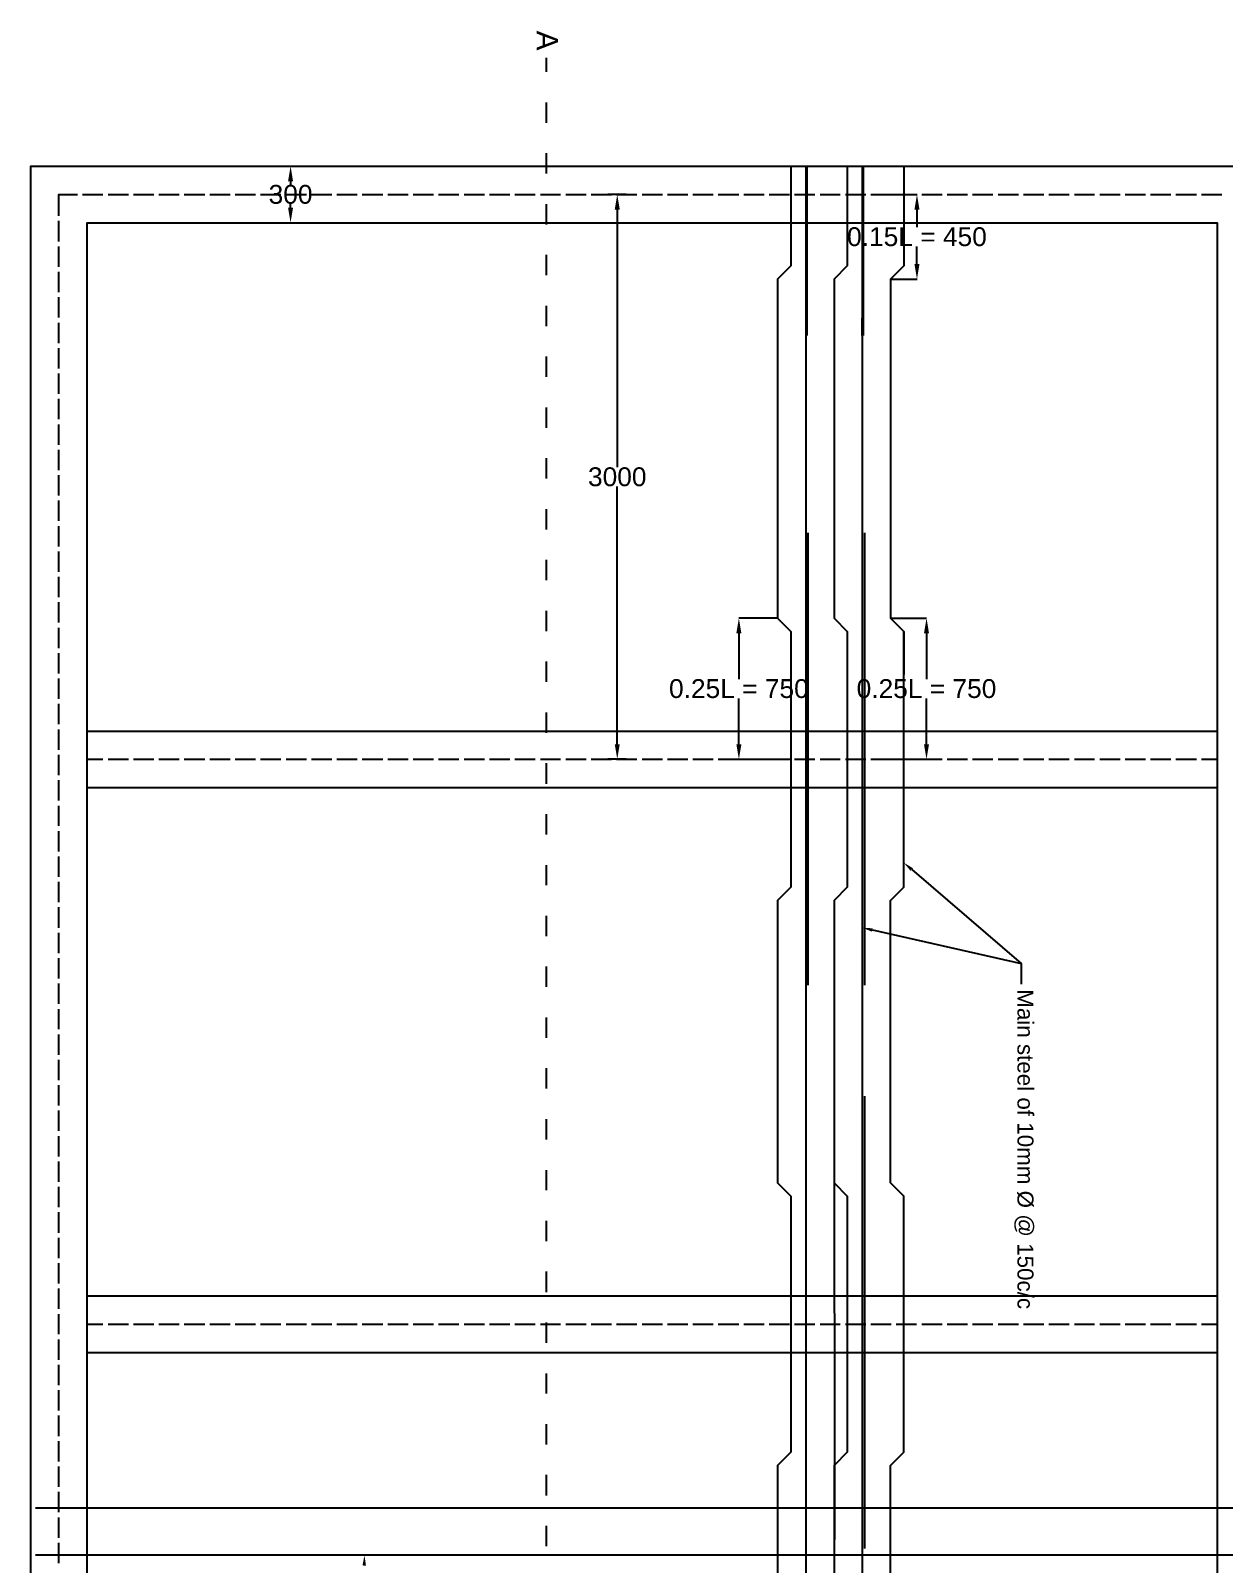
# Model space of a CAD drawing. Header units: inches. Extents: x 2473 to 12313, y 22527 to 36505.
# Drawn here: x 2473 to 8810, y 28360 to 36505 of the extents above; entities that cross this region are included whole.
import ezdxf

# ---------------------------------------------------------------- set-up
doc = ezdxf.new("R2010")
doc.units = ezdxf.units.IN
doc.header["$MEASUREMENT"] = 0
doc.layers.add('PDF_0', color=7, linetype='Continuous')
doc.layers.add('PDF_Text', color=7, linetype='Continuous')
doc.styles.add('PDF TimesNewRomanPSMT', font='arial.ttf')
doc.styles.get("Standard").update_dxf_attribs({"font": 'arial.ttf'})
doc.dimstyles.get("Standard").update_dxf_attribs({"dimtxt": 100, "dimasz": 80, "dimexe": 0.18, "dimexo": 0.0625, "dimgap": 0.09, "dimtad": 0, "dimtih": 1, "dimtoh": 1, "dimdec": 4, "dimzin": 0, "dimdsep": 46, "dimtxsty": 'Standard', "dimcen": 0.09, "dimadec": 0, "dimazin": 0, "dimtfac": 1, "dimtdec": 4, "dimtofl": 0, "dimtmove": 0, "dimatfit": 3, "dimfxl": 1, "dimtolj": 1, "dimtzin": 0, "dimarcsym": 0})

# ---------------------------------------------------------------- blocks, each defined once
blk = doc.blocks.new('*D13')
at = {"color": 0, "lineweight": -2, "transparency": 16777216}
for p, q in [((2772.8, 35785.2), (3852.9, 35785.2)), ((3852.7, 35705.2), (3852.7, 35686.5)), ((3852.7, 35565.4), (3852.7, 35584.1)), ((2772.8, 35485.4), (3852.9, 35485.4))]:
    blk.add_line(p, q, dxfattribs=at)
at = {"color": 0, "transparency": 16777216}
for points in [[(3839.3, 35705.2), (3866, 35705.2), (3852.7, 35785.2)], [(3839.3, 35565.4), (3866, 35565.4), (3852.7, 35485.4)]]:
    blk.add_solid(points, dxfattribs=at)
at = {"layer": 'Defpoints', "color": 0, "transparency": 16777216}
for p in [(2772.7, 35785.2), (3852.7, 35785.2), (2772.7, 35485.4)]:
    blk.add_point(p, dxfattribs=at)
at = {"color": 0, "transparency": 16777216, "insert": (3852.7, 35635.3), "char_height": 100, "attachment_point": 5}
blk.add_mtext('\\A1;300', dxfattribs=at)
blk = doc.blocks.new('*D14')
at = {"color": 0, "lineweight": -2, "transparency": 16777216}
for p, q in [((5587.1, 35635.3), (5587.2, 35635.3)), ((5587.1, 35555.3), (5587.1, 34186.7)), ((5587.1, 32715.7), (5587.1, 34084.3)), ((5587.1, 32635.7), (5587.2, 32635.7))]:
    blk.add_line(p, q, dxfattribs=at)
at = {"color": 0, "transparency": 16777216}
for points in [[(5573.7, 35555.3), (5600.4, 35555.3), (5587.1, 35635.3)], [(5573.7, 32715.7), (5600.4, 32715.7), (5587.1, 32635.7)]]:
    blk.add_solid(points, dxfattribs=at)
at = {"layer": 'Defpoints', "color": 0, "transparency": 16777216}
for p in [(5587, 35635.3), (5587, 32635.7), (5587.1, 32635.7)]:
    blk.add_point(p, dxfattribs=at)
at = {"color": 0, "transparency": 16777216, "insert": (5587.1, 34135.5), "char_height": 100, "attachment_point": 5}
blk.add_mtext('\\A1;3000', dxfattribs=at)
blk = doc.blocks.new('*D15')
at = {"color": 0, "lineweight": -2, "transparency": 16777216}
for p, q in [((6231.7, 33385.2), (6233, 33385.2)), ((6232.8, 33305.2), (6232.8, 33061.6)), ((6232.8, 32715.7), (6232.8, 32959.3)), ((6231.7, 32635.7), (6233, 32635.7))]:
    blk.add_line(p, q, dxfattribs=at)
at = {"color": 0, "transparency": 16777216}
for points in [[(6219.4, 33305.2), (6246.1, 33305.2), (6232.8, 33385.2)], [(6219.4, 32715.7), (6246.1, 32715.7), (6232.8, 32635.7)]]:
    blk.add_solid(points, dxfattribs=at)
at = {"layer": 'Defpoints', "color": 0, "transparency": 16777216}
for p in [(6231.7, 33385.2), (6231.7, 32635.7), (6232.8, 32635.7)]:
    blk.add_point(p, dxfattribs=at)
at = {"color": 0, "transparency": 16777216, "insert": (6232.8, 33010.5), "char_height": 100, "attachment_point": 5}
blk.add_mtext('\\A1;0.25L = 750', dxfattribs=at)
blk = doc.blocks.new('*D16')
at = {"color": 0, "lineweight": -2, "transparency": 16777216}
for p, q in [((7171.3, 35635.3), (7178.5, 35635.3)), ((7178.3, 35555.3), (7178.3, 35461.6)), ((7178.3, 35265.6), (7178.3, 35359.3)), ((7171.3, 35185.6), (7178.5, 35185.6))]:
    blk.add_line(p, q, dxfattribs=at)
at = {"color": 0, "transparency": 16777216}
for points in [[(7165, 35555.3), (7191.7, 35555.3), (7178.3, 35635.3)], [(7165, 35265.6), (7191.7, 35265.6), (7178.3, 35185.6)]]:
    blk.add_solid(points, dxfattribs=at)
at = {"layer": 'Defpoints', "color": 0, "transparency": 16777216}
for p in [(7171.2, 35635.3), (7178.3, 35635.3), (7171.2, 35185.6)]:
    blk.add_point(p, dxfattribs=at)
at = {"color": 0, "transparency": 16777216, "insert": (7178.3, 35410.5), "char_height": 100, "attachment_point": 5}
blk.add_mtext('\\A1;0.15L = 450', dxfattribs=at)
blk = doc.blocks.new('*D17')
at = {"color": 0, "lineweight": -2, "transparency": 16777216}
for p, q in [((7215.5, 33385.2), (7229.1, 33385.2)), ((7228.9, 33305.2), (7228.9, 33061.6)), ((7228.9, 32715.7), (7228.9, 32959.3)), ((7215.5, 32635.7), (7229.1, 32635.7))]:
    blk.add_line(p, q, dxfattribs=at)
at = {"color": 0, "transparency": 16777216}
for points in [[(7215.6, 33305.2), (7242.2, 33305.2), (7228.9, 33385.2)], [(7215.6, 32715.7), (7242.2, 32715.7), (7228.9, 32635.7)]]:
    blk.add_solid(points, dxfattribs=at)
at = {"layer": 'Defpoints', "color": 0, "transparency": 16777216}
for p in [(7215.5, 33385.2), (7215.5, 32635.7), (7228.9, 32635.7)]:
    blk.add_point(p, dxfattribs=at)
at = {"color": 0, "transparency": 16777216, "insert": (7228.9, 33010.5), "char_height": 100, "attachment_point": 5}
blk.add_mtext('\\A1;0.25L = 750', dxfattribs=at)

msp = doc.modelspace()

# ---------------------------------------------------------------- linework, layer by layer
for p, q in [((6593.15143, 35785.21074), (6593.15143, 34886.21074)), ((6892.31699, 35785.21074), (6892.31699, 34886.21074)), ((6887.70167, 34886.21074), (6887.70167, 34978.54626)), ((6598.02653, 33838.00101), (6598.02653, 32638.00101)), ((6899.54022, 33838.00101), (6899.54022, 32638.00101)), ((6598.97548, 32635.71426), (6598.97548, 31435.71426)), ((6900.48918, 32635.71426), (6900.48918, 31435.71426)), ((6739.22931, 30894.00331), (6739.22931, 29694.00331)), ((6899.54022, 30846.19709), (6899.54022, 29646.19709)), ((6740.17827, 29691.71655), (6740.17827, 28491.71655)), ((6900.48918, 29643.91033), (6900.48918, 28443.91033))]:
    msp.add_line(p, q)
at = {"layer": 'PDF_0', "lineweight": 25}
for points in [[(5208.78325, 36361.44969), (5208.78325, 36286.2439)], [(5208.78325, 36124.14494), (5208.78325, 36016.41773)], [(5208.78325, 35854.31876), (5208.78325, 35746.08341)], [(4556.32221, 35785.21074), (4574.61551, 35785.21074)], [(6508.62384, 35785.21074), (6508.62384, 35256.22948), (6437.48323, 35185.59702), (6437.48323, 33385.23141), (6508.62384, 33314.59895), (6508.62384, 32635.71426), (6508.62384, 31956.32142), (6437.48323, 31885.68896), (6437.48323, 30385.63835), (6508.62384, 30315.00589), (6508.62384, 29635.61305), (6508.62384, 28956.22022), (6437.48323, 28885.58775), (6437.48323, 27385.53715), (6508.62384, 27314.90469), (6508.62384, 26635.51185), (6508.62384, 25956.62716), (6437.48323, 25885.9947), (6437.48323, 24085.62909), (6508.62384, 24014.99663), (6508.62384, 23486.01537)], [(6587.89481, 35785.21074), (6587.89481, 23486.01537)], [(6808.4307, 35785.21074), (6808.4307, 35256.22948), (6737.79824, 35185.59702), (6737.79824, 33385.23141), (6808.4307, 33314.59895), (6808.4307, 32635.71426), (6808.4307, 31956.32142), (6737.79824, 31885.68896), (6737.79824, 30385.63835), (6808.4307, 30315.00589), (6808.4307, 29635.61305), (6808.4307, 28956.22022), (6737.79824, 28885.58775), (6737.79824, 27385.53715), (6808.4307, 27314.90469), (6808.4307, 26635.51185), (6808.4307, 25956.62716), (6737.79824, 25885.9947), (6737.79824, 24085.62909), (6808.4307, 24014.99663), (6808.4307, 23486.01537)], [(6887.70167, 35785.21074), (6887.70167, 23486.01537)], [(7108.23757, 35785.21074), (7108.23757, 35256.22948), (7037.6051, 35185.59702), (7037.6051, 33385.23141), (7108.23757, 33314.59895), (7108.23757, 33085.42455)], [(2622.82203, 35521.48233), (2622.82203, 35635.30731), (2721.91074, 35635.30731)], [(2748.84254, 35635.30731), (2856.56975, 35635.30731)], [(2883.50156, 35635.30731), (2991.73692, 35635.30731)], [(3018.66872, 35635.30731), (3126.90408, 35635.30731)], [(3153.83588, 35635.30731), (3261.56309, 35635.30731)], [(3288.49489, 35635.30731), (3396.73025, 35635.30731)], [(3423.66205, 35635.30731), (3531.89741, 35635.30731)], [(3558.82922, 35635.30731), (3666.55643, 35635.30731)], [(3693.48823, 35635.30731), (3801.72359, 35635.30731)], [(3828.65539, 35635.30731), (3936.89075, 35635.30731)], [(3963.82255, 35635.30731), (4071.54976, 35635.30731)], [(4098.48157, 35635.30731), (4206.71692, 35635.30731)], [(4233.64873, 35635.30731), (4341.88409, 35635.30731)], [(4368.81589, 35635.30731), (4476.5431, 35635.30731)], [(4503.4749, 35635.30731), (4611.71026, 35635.30731)], [(4638.64206, 35635.30731), (4746.87742, 35635.30731)], [(4773.80922, 35635.30731), (4881.53644, 35635.30731)], [(4908.46824, 35635.30731), (5016.7036, 35635.30731)], [(5043.6354, 35635.30731), (5151.87076, 35635.30731)], [(5178.80256, 35635.30731), (5286.52977, 35635.30731)], [(5313.46158, 35635.30731), (5421.69693, 35635.30731)], [(5448.62874, 35635.30731), (5556.86409, 35635.30731)], [(5634.10247, 35635.30731), (5537.04635, 35635.30731)], [(5583.7959, 35635.30731), (5691.52311, 35635.30731)], [(5718.45491, 35635.30731), (5826.69027, 35635.30731)], [(5853.62207, 35635.30731), (5961.85743, 35635.30731)], [(5988.78923, 35635.30731), (6096.51645, 35635.30731)], [(6123.44825, 35635.30731), (6231.68361, 35635.30731)], [(6258.61541, 35635.30731), (6366.85077, 35635.30731)], [(6393.78257, 35635.30731), (6501.50978, 35635.30731)], [(6528.44158, 35635.30731), (6636.67694, 35635.30731)], [(6663.60875, 35635.30731), (6771.33596, 35635.30731)], [(6798.77591, 35635.30731), (6906.50312, 35635.30731)], [(6933.43492, 35635.30731), (7041.67028, 35635.30731)], [(7038.11325, 35635.30731), (7171.24782, 35635.30731)], [(7068.60208, 35635.30731), (7176.32929, 35635.30731)], [(7203.76924, 35635.30731), (7311.49645, 35635.30731)], [(7338.42826, 35635.30731), (7446.66362, 35635.30731)], [(7473.59542, 35635.30731), (7581.32263, 35635.30731)], [(7608.76258, 35635.30731), (7716.48979, 35635.30731)], [(7743.42159, 35635.30731), (7851.65695, 35635.30731)], [(7878.58875, 35635.30731), (7986.31597, 35635.30731)], [(8013.75592, 35635.30731), (8121.48313, 35635.30731)], [(8148.41493, 35635.30731), (8256.65029, 35635.30731)], [(8283.58209, 35635.30731), (8391.3093, 35635.30731)], [(8418.74925, 35635.30731), (8526.47646, 35635.30731)], [(8553.40827, 35635.30731), (8661.64362, 35635.30731)], [(8688.57543, 35635.30731), (8796.30264, 35635.30731)], [(5208.78325, 35584.49259), (5208.78325, 35476.25723)], [(2622.82203, 35386.31517), (2622.82203, 35494.55053)], [(4556.32221, 35485.40388), (4574.61551, 35485.40388)], [(2622.82203, 35251.14801), (2622.82203, 35359.38337)], [(5208.78325, 35314.15827), (5208.78325, 35206.43106)], [(2622.82203, 35116.489), (2622.82203, 35224.21621)], [(7038.11325, 35185.59702), (7171.24782, 35185.59702)], [(2622.82203, 34981.32184), (2622.82203, 35089.55719)], [(5208.78325, 35044.33209), (5208.78325, 34936.09673)], [(2622.82203, 34846.15467), (2622.82203, 34954.39003)], [(2622.82203, 34711.49566), (2622.82203, 34819.22287)], [(5208.78325, 34774.50592), (5208.78325, 34666.27056)], [(2622.82203, 34576.3285), (2622.82203, 34684.56386)], [(2622.82203, 34441.66949), (2622.82203, 34549.3967)], [(5208.78325, 34504.17159), (5208.78325, 34396.44438)], [(2622.82203, 34306.50232), (2622.82203, 34414.22954)], [(2622.82203, 34171.33516), (2622.82203, 34279.57052)], [(5208.78325, 34234.34542), (5208.78325, 34126.11006)], [(2622.82203, 34036.67615), (2622.82203, 34144.40336)], [(2622.82203, 33901.50899), (2622.82203, 34009.2362)], [(5208.78325, 33964.51924), (5208.78325, 33856.28389)], [(2622.82203, 33766.34183), (2622.82203, 33874.57719)], [(2622.82203, 33631.68281), (2622.82203, 33739.41002)], [(5208.78325, 33694.18492), (5208.78325, 33586.45771)], [(2622.82203, 33496.51565), (2622.82203, 33604.24286)], [(2622.82203, 33361.34849), (2622.82203, 33469.58385)], [(5208.78325, 33424.35875), (5208.78325, 33316.12339)], [(2622.82203, 33226.68948), (2622.82203, 33334.41669)], [(6436.97508, 33385.23141), (6231.68361, 33385.23141)], [(7108.23757, 23486.01537), (7108.23757, 24014.99663), (7037.6051, 24085.62909), (7037.6051, 25885.9947), (7108.23757, 25956.62716), (7108.23757, 26635.51185), (7108.23757, 27314.90469), (7037.6051, 27385.53715), (7037.6051, 28885.58775), (7108.23757, 28956.22022), (7108.23757, 29635.61305), (7108.23757, 30315.00589), (7037.6051, 30385.63835), (7037.6051, 31885.68896), (7108.23757, 31956.32142), (7108.23757, 32635.71426), (7108.23757, 33314.59895)], [(7038.11325, 33385.23141), (7215.45663, 33385.23141)], [(2622.82203, 33091.52232), (2622.82203, 33199.24953)], [(5208.78325, 33154.53257), (5208.78325, 33046.29721)], [(2622.82203, 32956.35515), (2622.82203, 33064.59051)], [(2622.82203, 32821.69614), (2622.82203, 32929.42335)], [(5208.78325, 32884.19825), (5208.78325, 32776.47104)], [(2622.82203, 32686.52898), (2622.82203, 32794.25619)], [(2772.72546, 32785.61769), (8772.41972, 32785.61769)], [(2622.82203, 32551.36182), (2622.82203, 32659.59718)], [(2772.72546, 32635.71426), (2856.56975, 32635.71426)], [(2883.50156, 32635.71426), (2991.73692, 32635.71426)], [(3018.66872, 32635.71426), (3126.90408, 32635.71426)], [(3153.83588, 32635.71426), (3261.56309, 32635.71426)], [(3288.49489, 32635.71426), (3396.73025, 32635.71426)], [(3423.66205, 32635.71426), (3531.89741, 32635.71426)], [(3558.82922, 32635.71426), (3666.55643, 32635.71426)], [(3693.48823, 32635.71426), (3801.72359, 32635.71426)], [(3828.65539, 32635.71426), (3936.89075, 32635.71426)], [(3963.82255, 32635.71426), (4071.54976, 32635.71426)], [(4098.48157, 32635.71426), (4206.71692, 32635.71426)], [(4233.64873, 32635.71426), (4341.88409, 32635.71426)], [(4368.81589, 32635.71426), (4476.5431, 32635.71426)], [(4503.4749, 32635.71426), (4611.71026, 32635.71426)], [(4638.64206, 32635.71426), (4746.87742, 32635.71426)], [(4773.80922, 32635.71426), (4881.53644, 32635.71426)], [(4908.46824, 32635.71426), (5016.7036, 32635.71426)], [(5043.6354, 32635.71426), (5151.87076, 32635.71426)], [(5178.80256, 32635.71426), (5286.52977, 32635.71426)], [(5208.78325, 32614.37207), (5208.78325, 32506.13671)], [(5313.46158, 32635.71426), (5421.69693, 32635.71426)], [(5448.62874, 32635.71426), (5556.86409, 32635.71426)], [(5634.10247, 32635.71426), (5537.04635, 32635.71426)], [(5583.7959, 32635.71426), (5691.52311, 32635.71426)], [(5718.45491, 32635.71426), (5826.69027, 32635.71426)], [(5853.62207, 32635.71426), (5961.85743, 32635.71426)], [(5988.78923, 32635.71426), (6096.51645, 32635.71426)], [(6123.44825, 32635.71426), (6231.68361, 32635.71426), (6507.60755, 32635.71426)], [(6258.61541, 32635.71426), (6366.85077, 32635.71426)], [(6393.78257, 32635.71426), (6501.50978, 32635.71426)], [(6528.44158, 32635.71426), (6636.67694, 32635.71426)], [(6663.60875, 32635.71426), (6771.33596, 32635.71426)], [(6798.77591, 32635.71426), (6906.50312, 32635.71426)], [(6933.43492, 32635.71426), (7041.67028, 32635.71426)], [(7038.11325, 32635.71426), (7215.45663, 32635.71426)], [(7068.60208, 32635.71426), (7176.32929, 32635.71426)], [(7203.76924, 32635.71426), (7311.49645, 32635.71426)], [(7338.42826, 32635.71426), (7446.66362, 32635.71426)], [(7473.59542, 32635.71426), (7581.32263, 32635.71426)], [(7608.76258, 32635.71426), (7716.48979, 32635.71426)], [(7743.42159, 32635.71426), (7851.65695, 32635.71426)], [(7878.58875, 32635.71426), (7986.31597, 32635.71426)], [(8013.75592, 32635.71426), (8121.48313, 32635.71426)], [(8148.41493, 32635.71426), (8256.65029, 32635.71426)], [(8283.58209, 32635.71426), (8391.3093, 32635.71426)], [(8418.74925, 32635.71426), (8526.47646, 32635.71426)], [(8553.40827, 32635.71426), (8661.64362, 32635.71426)], [(8688.57543, 32635.71426), (8772.41972, 32635.71426)], [(2622.82203, 32416.7028), (2622.82203, 32524.43001)], [(2772.72546, 32485.30268), (8772.41972, 32485.30268)], [(2622.82203, 32281.53564), (2622.82203, 32389.26285)], [(5208.78325, 32344.5459), (5208.78325, 32236.31054)], [(2622.82203, 32146.36848), (2622.82203, 32254.60384)], [(2622.82203, 32011.70947), (2622.82203, 32119.43668)], [(5208.78325, 32074.21158), (5208.78325, 31966.48436)], [(7150.41378, 32050.32866), (7731.73421, 31550.81994)], [(2622.82203, 31876.54231), (2622.82203, 31984.77766)], [(2622.82203, 31741.37514), (2622.82203, 31849.6105)], [(5208.78325, 31804.3854), (5208.78325, 31696.65819)], [(2622.82203, 31606.71613), (2622.82203, 31714.44334)], [(6941.56528, 31729.17961), (7731.73421, 31550.81994), (7731.73421, 31440.55199)], [(2622.82203, 31471.54897), (2622.82203, 31579.78433)], [(5208.78325, 31534.55923), (5208.78325, 31426.32387)], [(2622.82203, 31336.38181), (2622.82203, 31444.61717)], [(2622.82203, 31201.72279), (2622.82203, 31309.45001)], [(5208.78325, 31264.2249), (5208.78325, 31156.49769)], [(2622.82203, 31066.55563), (2622.82203, 31174.79099)], [(2622.82203, 30931.38847), (2622.82203, 31039.62383)], [(5208.78325, 30994.39873), (5208.78325, 30886.67152)], [(2622.82203, 30796.72946), (2622.82203, 30904.45667)], [(2622.82203, 30661.5623), (2622.82203, 30769.79766)], [(5208.78325, 30724.57255), (5208.78325, 30616.33719)], [(2622.82203, 30526.39514), (2622.82203, 30634.63049)], [(2622.82203, 30391.73612), (2622.82203, 30499.46333)], [(5208.78325, 30454.23823), (5208.78325, 30346.51102)], [(2622.82203, 30256.56896), (2622.82203, 30364.80432)], [(2622.82203, 30121.4018), (2622.82203, 30229.63716)], [(5208.78325, 30184.41205), (5208.78325, 30076.68484)], [(2622.82203, 29986.74279), (2622.82203, 30094.47)], [(2622.82203, 29851.57562), (2622.82203, 29959.81098)], [(5208.78325, 29914.58588), (5208.78325, 29806.35052)], [(2622.82203, 29716.40846), (2622.82203, 29824.64382)], [(2772.72546, 29785.51648), (8772.41972, 29785.51648)], [(2622.82203, 29581.74945), (2622.82203, 29689.47666)], [(2772.72546, 29635.61305), (2856.56975, 29635.61305)], [(2883.50156, 29635.61305), (2991.73692, 29635.61305)], [(3018.66872, 29635.61305), (3126.90408, 29635.61305)], [(3153.83588, 29635.61305), (3261.56309, 29635.61305)], [(3288.49489, 29635.61305), (3396.73025, 29635.61305)], [(3423.66205, 29635.61305), (3531.89741, 29635.61305)], [(3558.82922, 29635.61305), (3666.55643, 29635.61305)], [(3693.48823, 29635.61305), (3801.72359, 29635.61305)], [(3828.65539, 29635.61305), (3936.89075, 29635.61305)], [(3963.82255, 29635.61305), (4071.54976, 29635.61305)], [(4098.48157, 29635.61305), (4206.71692, 29635.61305)], [(4233.64873, 29635.61305), (4341.88409, 29635.61305)], [(4368.81589, 29635.61305), (4476.5431, 29635.61305)], [(4503.4749, 29635.61305), (4611.71026, 29635.61305)], [(4638.64206, 29635.61305), (4746.87742, 29635.61305)], [(4773.80922, 29635.61305), (4881.53644, 29635.61305)], [(4908.46824, 29635.61305), (5016.7036, 29635.61305)], [(5043.6354, 29635.61305), (5151.87076, 29635.61305)], [(5178.80256, 29635.61305), (5286.52977, 29635.61305)], [(5208.78325, 29644.25156), (5208.78325, 29536.52435)], [(5313.46158, 29635.61305), (5421.69693, 29635.61305)], [(5448.62874, 29635.61305), (5556.86409, 29635.61305)], [(5583.7959, 29635.61305), (5691.52311, 29635.61305)], [(5718.45491, 29635.61305), (5826.69027, 29635.61305)], [(5853.62207, 29635.61305), (5961.85743, 29635.61305)], [(5988.78923, 29635.61305), (6096.51645, 29635.61305)], [(6123.44825, 29635.61305), (6231.68361, 29635.61305)], [(6258.61541, 29635.61305), (6366.85077, 29635.61305)], [(6393.78257, 29635.61305), (6501.50978, 29635.61305)], [(6528.44158, 29635.61305), (6636.67694, 29635.61305)], [(6663.60875, 29635.61305), (6771.33596, 29635.61305)], [(6798.77591, 29635.61305), (6906.50312, 29635.61305)], [(6933.43492, 29635.61305), (7041.67028, 29635.61305)], [(7068.60208, 29635.61305), (7176.32929, 29635.61305)], [(7203.76924, 29635.61305), (7311.49645, 29635.61305)], [(7338.42826, 29635.61305), (7446.66362, 29635.61305)], [(7473.59542, 29635.61305), (7581.32263, 29635.61305)], [(7608.76258, 29635.61305), (7716.48979, 29635.61305)], [(7743.42159, 29635.61305), (7851.65695, 29635.61305)], [(7878.58875, 29635.61305), (7986.31597, 29635.61305)], [(8013.75592, 29635.61305), (8121.48313, 29635.61305)], [(8148.41493, 29635.61305), (8256.65029, 29635.61305)], [(8283.58209, 29635.61305), (8391.3093, 29635.61305)], [(8418.74925, 29635.61305), (8526.47646, 29635.61305)], [(8553.40827, 29635.61305), (8661.64362, 29635.61305)], [(8688.57543, 29635.61305), (8772.41972, 29635.61305)], [(2622.82203, 29446.58229), (2622.82203, 29554.81765)], [(2772.72546, 29485.70962), (8772.41972, 29485.70962)], [(2622.82203, 29311.41513), (2622.82203, 29419.65048)], [(5208.78325, 29374.42538), (5208.78325, 29266.69817)], [(2622.82203, 29176.75611), (2622.82203, 29284.48332)], [(2622.82203, 29041.58895), (2622.82203, 29149.82431)], [(5208.78325, 29104.59921), (5208.78325, 28996.36385)], [(2622.82203, 28906.42179), (2622.82203, 29014.65715)], [(2622.82203, 28771.76278), (2622.82203, 28879.48999)], [(5208.78325, 28834.77303), (5208.78325, 28726.53767)], [(2622.82203, 28636.59561), (2622.82203, 28744.83097)], [(9047.32737, 28658.95409), (2497.81781, 28658.95409)], [(2622.82203, 28501.42845), (2622.82203, 28609.66381)], [(5208.78325, 28564.43871), (5208.78325, 28456.7115)], [(2622.82203, 28366.76944), (2622.82203, 28474.49665)], [(9047.32737, 28408.94566), (2497.81781, 28408.94566)]]:
    msp.add_lwpolyline(points, dxfattribs=at)
for points in [[(9072.73473, 23486.01537), (2472.9186, 23486.01537), (2472.9186, 35785.21074), (9072.73473, 35785.21074)], [(8772.41972, 23785.82223), (2772.72546, 23785.82223), (2772.72546, 35485.40388), (8772.41972, 35485.40388)]]:
    msp.add_lwpolyline(points, close=True, dxfattribs=at)
at = {"layer": 'PDF_0', "transparency": 33554559}
for points in [[(7144.31602, 32043.21459), (7108.23757, 32086.40711), (7156.51155, 32057.44272)], [(6939.53269, 31720.03296), (6887.70167, 31741.37514), (6943.59787, 31737.81811)], [(4234.66502, 28354.06576), (4244.82797, 28408.94566), (4252.95832, 28353.55761)]]:
    msp.add_solid(points, dxfattribs=at)

# ---------------------------------------------------------------- texts
at = {"layer": 'PDF_Text', "attachment_point": 4, "rotation": 270, "style": 'PDF TimesNewRomanPSMT'}
for s, insert, char_height in [('A', (5215.42775, 36505.57492), 113.41939), ('Main steel of 10mm Ø @ 150c/c', (7745.79614, 31414.4111), 85.0497017)]:
    msp.add_mtext(s, dxfattribs=dict(at, insert=insert, char_height=char_height))

# ---------------------------------------------------------------- dimensions: what is measured, and where the dimension line sits
for base, p1, p2, text, picture, middle in [((3852.68002, 35785.21074), (2772.72546, 35485.40388), (2772.72546, 35785.21074), '300', '*D13', (3852.68002, 35635.30731)), ((5587.06146, 32635.71426), (5587.04851, 35635.30731), (5587.04851, 32635.71426), '3000', '*D14', (5587.06146, 34135.51078)), ((7178.31875, 35635.30731), (7171.24782, 35185.59702), (7171.24782, 35635.30731), '0.15L = 450', '*D16', (7178.31875, 35410.45217)), ((6232.78189, 32635.71426), (6231.68361, 33385.23141), (6231.68361, 32635.71426), '0.25L = 750', '*D15', (6232.78189, 33010.47283)), ((7228.9002, 32635.71426), (7215.45663, 33385.23141), (7215.45663, 32635.71426), '0.25L = 750', '*D17', (7228.9002, 33010.47283))]:
    dim = msp.add_linear_dim(base=base, p1=p1, p2=p2, angle=270, text=text, dimstyle='Standard')
    dim.commit()
    dim.dimension.update_dxf_attribs({"geometry": picture, "text_midpoint": middle})

doc.saveas('drawing.dxf')
